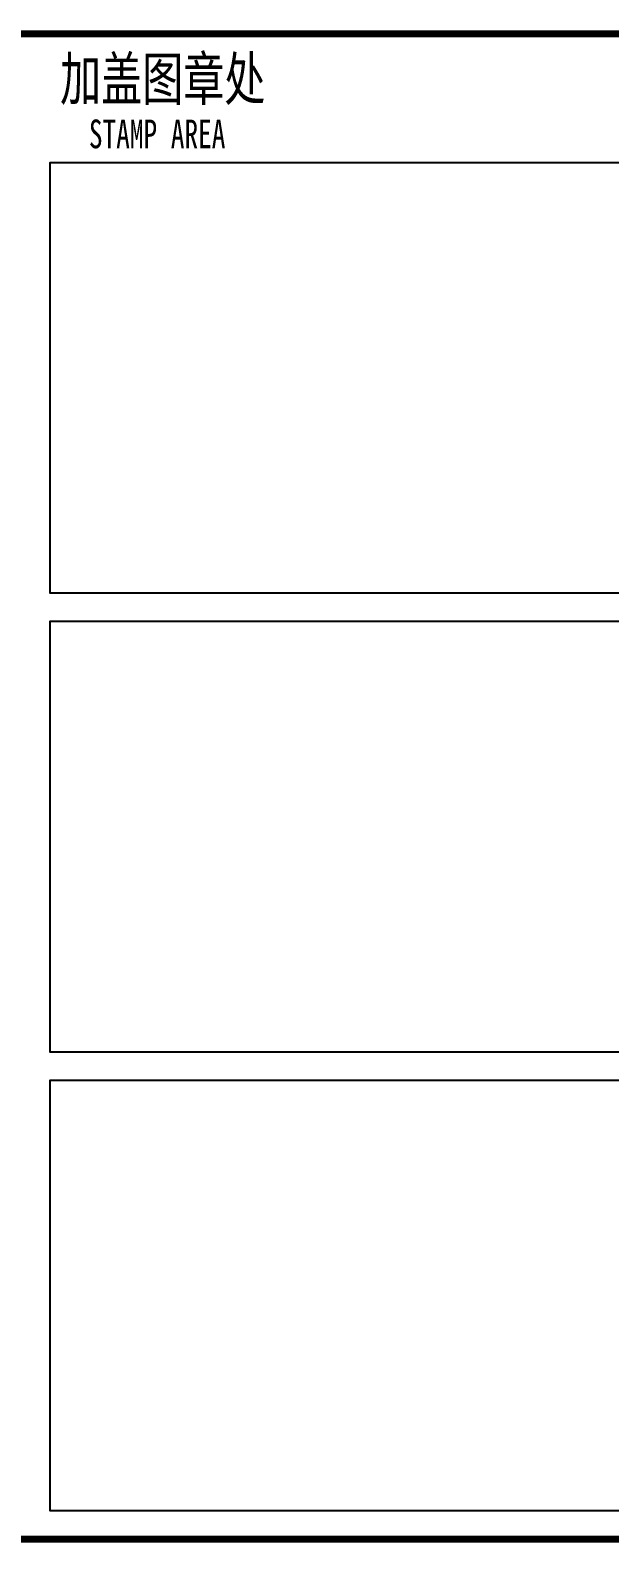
# Model space of a CAD drawing. Extents: x 36524853 to 36525459, y 2743936 to 2747542.
# Drawn here: x 36525149.8 to 36525170, y 2744435.3 to 2744488 of the extents above; entities that cross this region are included whole.
import ezdxf

# ---------------------------------------------------------------- set-up
doc = ezdxf.new("R2010")
doc.units = 0
doc.header["$LTSCALE"] = 1000
doc.header["$MEASUREMENT"] = 0
for name, color, linetype in [('A0-12 图框-中粗线', 41, 'Continuous'), ('A0-13 图框-细线', 7, 'Continuous'), ('A0-21 图框-不可改文字', 7, 'Continuous')]:
    doc.layers.add(name, color=color, linetype=linetype)
doc.styles.add('SKED-粗宋体', font='', dxfattribs={"width": 0.7})
doc.styles.get('SKED-粗宋体').set_extended_font_data('SimSun')

# ---------------------------------------------------------------- blocks, each defined once
blk = doc.blocks.new('A$C00E3302F')
at = {"layer": 'A0-12 图框-中粗线', "const_width": 50, "flags": 128}
blk.add_lwpolyline([(0, 200), (0, 10700), (7000, 10700), (7000, 200)], close=True, dxfattribs=at)
at = {"layer": 'A0-13 图框-细线'}
for points in [[(6750, 9800), (250, 9800), (250, 6800), (6750, 6800)], [(6750, 6600), (250, 6600), (250, 3600), (6750, 3600)], [(6750, 3400), (250, 3400), (250, 400), (6750, 400)]]:
    blk.add_lwpolyline(points, close=True, dxfattribs=at)
at = {"layer": 'A0-21 图框-不可改文字', "style": 'SKED-粗宋体', "width": 0.7}
for s, height, p in [('加盖图章处', 300, (322, 10237)), ('STAMP AREA', 200, (523, 9902))]:
    blk.add_text(s, height=height, dxfattribs=at).set_placement(p)
blk = doc.blocks.new('A$C6202001D')
blk.add_blockref('A$C00E3302F', (51200, 19900))

msp = doc.modelspace()

# ---------------------------------------------------------------- block references
at = {"xscale": 0.005, "yscale": 0.005, "zscale": 0.005}
msp.add_blockref('A$C6202001D', (36524893.198, 2744334.884), dxfattribs=at)

doc.saveas('drawing.dxf')
